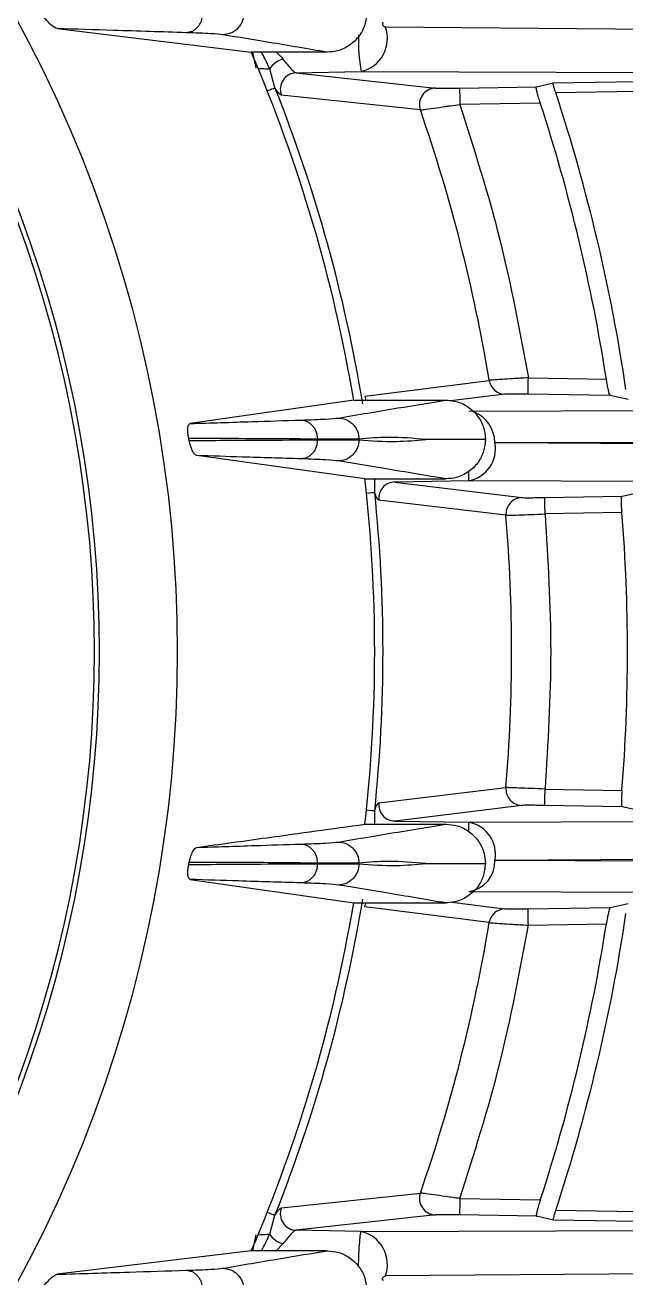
# Model space of a CAD drawing. Extents: x 8 to 113, y 1 to 87.
# Drawn here: x 108.75 to 109.666, y 35.864 to 37.773 of the extents above; entities that cross this region are included whole.
import ezdxf

# ---------------------------------------------------------------- set-up
doc = ezdxf.new("R2010")
doc.units = 0
doc.header["$MEASUREMENT"] = 0
doc.layers.add('OBJECT', color=7, linetype='CONTINUOUS')

msp = doc.modelspace()

# ---------------------------------------------------------------- linework, layer by layer
at = {"layer": 'OBJECT'}
for p, q in [((108.7987, 37.7671), (109.0946, 37.7312)), ((109.299, 37.7696), (109.9507, 37.7647)), ((109.2101, 37.7312), (109.0946, 37.7312)), ((109.102, 37.7068), (109.0968, 37.7312)), ((109.1308, 37.6771), (109.1227, 37.7059)), ((109.1632, 37.6999), (109.2622, 37.7016)), ((109.1632, 37.6999), (109.3753, 37.6765)), ((109.2622, 37.7016), (109.9127, 37.6998)), ((109.412, 37.6766), (109.5291, 37.6786)), ((109.5291, 37.6786), (109.5549, 37.6843)), ((109.5549, 37.6843), (109.6823, 37.6865)), ((109.3523, 37.6434), (109.1406, 37.6659)), ((109.6826, 37.6715), (109.5585, 37.6694)), ((109.5351, 37.6537), (109.4124, 37.6516)), ((109.2676, 37.2073), (109.4572, 37.2312)), ((109.5169, 37.2352), (109.6357, 37.2331)), ((109.2507, 37.2012), (109.0016, 37.1655)), ((109.2507, 37.2012), (109.391, 37.2012)), ((109.4812, 37.2103), (109.3987, 37.1999)), ((109.6417, 37.208), (109.5164, 37.2102)), ((109.669, 37.2023), (109.6417, 37.208)), ((109.4262, 37.1841), (110.0414, 37.1866)), ((109.1954, 37.1418), (109.1954, 37.1407)), ((109.2587, 37.1419), (109.2587, 37.1405)), ((109.4513, 37.1413), (109.4513, 37.1411)), ((109.4658, 37.1368), (110.081, 37.1382)), ((110.0816, 37.1326), (109.4659, 37.1361)), ((109.2677, 37.0812), (109.0115, 37.1167)), ((109.2677, 37.0812), (109.391, 37.0812)), ((109.2827, 37.0608), (109.2828, 37.0812)), ((109.4263, 37.0784), (109.3132, 37.0764)), ((109.3132, 37.0764), (109.507, 37.0527)), ((110.0419, 37.076), (109.4263, 37.0784)), ((109.4827, 37.0257), (109.2889, 37.049)), ((109.5419, 37.0528), (109.6596, 37.0548)), ((109.6596, 37.0548), (109.6854, 37.0605)), ((109.6595, 37.0298), (109.5423, 37.0278)), ((109.2889, 36.5875), (109.4827, 36.6108)), ((109.5423, 36.6087), (109.6595, 36.6066)), ((109.2828, 36.5552), (109.2827, 36.5757)), ((109.507, 36.5838), (109.3132, 36.56)), ((109.6596, 36.5816), (109.5419, 36.5837)), ((109.6854, 36.5759), (109.6596, 36.5816)), ((109.2677, 36.5552), (109.391, 36.5552)), ((109.3132, 36.56), (109.4263, 36.558)), ((109.4263, 36.558), (110.0419, 36.5605)), ((109.1954, 36.4947), (109.1954, 36.4958)), ((109.2587, 36.4945), (109.2587, 36.4959)), ((109.4513, 36.4951), (109.4513, 36.4953)), ((110.081, 36.4982), (109.4658, 36.4996)), ((109.4659, 36.5004), (110.0816, 36.5039)), ((109.0016, 36.471), (109.2507, 36.4352)), ((110.0414, 36.4499), (109.4262, 36.4523)), ((109.2507, 36.4352), (109.391, 36.4352)), ((109.4572, 36.4052), (109.2676, 36.4291)), ((109.4005, 36.4363), (109.4812, 36.4262)), ((109.5164, 36.4262), (109.6417, 36.4284)), ((109.6417, 36.4284), (109.669, 36.4341)), ((109.5169, 36.4012), (109.6357, 36.4033)), ((109.1406, 35.9706), (109.3523, 35.9931)), ((109.4124, 35.9849), (109.5351, 35.9827)), ((109.3753, 35.96), (109.1632, 35.9365)), ((109.5291, 35.9578), (109.412, 35.9599)), ((109.5585, 35.9671), (109.6826, 35.9649)), ((109.1227, 35.9306), (109.1308, 35.9593)), ((109.5549, 35.9521), (109.5291, 35.9578)), ((109.6823, 35.9499), (109.5549, 35.9521)), ((109.0968, 35.9052), (109.102, 35.9297)), ((109.2622, 35.9348), (109.1632, 35.9365)), ((109.2622, 35.9348), (109.9127, 35.9366)), ((109.0946, 35.9052), (108.7987, 35.8694)), ((109.2101, 35.9052), (109.0946, 35.9052)), ((109.1429, 35.9157), (109.1324, 35.9052)), ((109.9507, 35.8718), (109.299, 35.8669))]:
    msp.add_line(p, q, dxfattribs=at)
at = {"layer": 'OBJECT', "flags": 128}
for points in [[(109.105, 37.7066), (109.1051, 37.7066), (109.1081, 37.7065), (109.111, 37.7064), (109.1137, 37.7062), (109.1163, 37.7061), (109.1187, 37.706), (109.1208, 37.7059), (109.1227, 37.7059)], [(109.119, 37.6724), (109.1197, 37.6727), (109.1231, 37.6741), (109.126, 37.6752), (109.1283, 37.6761), (109.1299, 37.6768), (109.1308, 37.6771)], [(109.412, 37.6766), (109.412, 37.676), (109.412, 37.6746), (109.4121, 37.6722), (109.4121, 37.6691), (109.4122, 37.6653), (109.4123, 37.6611), (109.4123, 37.6564), (109.4124, 37.6516)], [(109.5164, 37.2102), (109.5165, 37.2108), (109.5165, 37.2122), (109.5165, 37.2146), (109.5166, 37.2177), (109.5166, 37.2214), (109.5167, 37.2257), (109.5168, 37.2304), (109.5169, 37.2352)], [(109.2676, 37.2073), (109.2687, 37.2031), (109.2695, 37.2012)], [(109.4513, 37.1413), (109.4508, 37.1413), (109.4504, 37.1412)], [(109.2701, 37.0594), (109.2709, 37.0595), (109.2745, 37.0599), (109.2776, 37.0602), (109.28, 37.0605), (109.2817, 37.0607), (109.2827, 37.0608)], [(109.5423, 37.0278), (109.5422, 37.0326), (109.5421, 37.0372), (109.5421, 37.0415), (109.542, 37.0453), (109.5419, 37.0484), (109.5419, 37.0507), (109.5419, 37.0522), (109.5419, 37.0528)], [(109.5419, 36.5837), (109.5419, 36.5842), (109.5419, 36.5857), (109.5419, 36.588), (109.542, 36.5912), (109.5421, 36.5949), (109.5421, 36.5992), (109.5422, 36.6038), (109.5423, 36.6087)], [(109.2701, 36.577), (109.2709, 36.5769), (109.2745, 36.5766), (109.2776, 36.5762), (109.28, 36.576), (109.2817, 36.5758), (109.2827, 36.5757)], [(109.2676, 36.4291), (109.2687, 36.4333), (109.2695, 36.4352)], [(109.5169, 36.4012), (109.5168, 36.4061), (109.5167, 36.4107), (109.5166, 36.415), (109.5166, 36.4188), (109.5165, 36.4219), (109.5165, 36.4242), (109.5165, 36.4257), (109.5164, 36.4262)], [(109.4124, 35.9849), (109.4123, 35.98), (109.4123, 35.9754), (109.4122, 35.9711), (109.4121, 35.9673), (109.4121, 35.9642), (109.412, 35.9619), (109.412, 35.9604), (109.412, 35.9599)], [(109.119, 35.964), (109.1197, 35.9637), (109.1231, 35.9624), (109.126, 35.9612), (109.1283, 35.9603), (109.1299, 35.9597), (109.1308, 35.9593)], [(109.105, 35.9298), (109.1051, 35.9298), (109.1081, 35.9299), (109.111, 35.9301), (109.1137, 35.9302), (109.1163, 35.9303), (109.1187, 35.9304), (109.1208, 35.9305), (109.1227, 35.9306)]]:
    msp.add_lwpolyline(points, dxfattribs=at)
at = {"layer": 'OBJECT'}
for centre, radius, start, end in [((106.9727, 36.8182), 2.0098, 315.4001, 44.5999), ((106.9727, 36.8182), 1.8907, 318.3698, 41.6302), ((106.9727, 36.8182), 1.8831, 318.6329, 41.3671), ((109.5383, 37.7503), 0.2804, 178.5529, 189.989), ((109.2501, 37.7521), 0.0519, 283.406, 19.6377), ((106.9727, 36.8182), 2.31, 9.5438, 23.2808), ((109.1537, 37.6849), 0.0374, 106.7508, 146.0151), ((109.1639, 37.6749), 0.025, 91.5268, 201.1216), ((106.9727, 36.8182), 2.3227, 9.3487, 21.7023), ((109.3759, 37.6515), 0.025, 91.5016, 198.9274), ((106.9727, 36.8182), 2.7223, 8.4312, 18.2199), ((106.9727, 36.8182), 2.5186, 9.4377, 19.1243), ((106.9727, 36.8182), 2.6951, 8.8556, 18.0596), ((109.4818, 37.2352), 0.0249, 189.2364, 268.6972), ((109.4149, 37.1358), 0.0509, 1.1524, 67.2578), ((109.4172, 37.1271), 0.0495, 280.5999, 10.4822), ((106.9727, 36.8182), 2.31, 353.4625, 6.5375), ((109.3138, 37.0515), 0.025, 91.3834, 185.6936), ((106.9727, 36.8182), 2.3227, 354.0063, 5.9937), ((109.5076, 37.0277), 0.025, 91.3777, 184.7406), ((106.9727, 36.8182), 2.6951, 355.497, 4.503), ((106.9727, 36.8182), 2.5186, 355.2757, 4.7243), ((109.5076, 36.6087), 0.025, 175.2587, 268.6235), ((109.3138, 36.585), 0.025, 174.3071, 268.6159), ((109.4172, 36.5094), 0.0495, 349.5178, 79.4001), ((109.419, 36.4986), 0.0468, 278.9258, 1.2809), ((106.9727, 36.8182), 2.3227, 338.2977, 350.6513), ((106.9727, 36.8182), 2.31, 336.7192, 350.4562), ((109.4818, 36.4012), 0.0249, 91.3023, 170.7641), ((106.9727, 36.8182), 2.7223, 341.7801, 351.5688), ((106.9727, 36.8182), 2.5186, 340.8757, 350.5623), ((106.9727, 36.8182), 2.6951, 341.9404, 351.1444), ((109.3759, 35.985), 0.025, 161.0723, 268.4992), ((109.1639, 35.9615), 0.025, 158.8786, 268.4739), ((109.1537, 35.9515), 0.0374, 213.9858, 253.2494), ((109.2501, 35.8843), 0.0519, 340.3625, 76.5938)]:
    msp.add_arc(centre, radius, start, end, dxfattribs=at)
for start_param, end_param in [(0.194908, 0.196859), (6.086326, 6.088277)]:
    msp.add_ellipse((107.3339, 36.8182), major_axis=(1.6983, 0), ratio=0.977124, start_param=start_param, end_param=end_param, dxfattribs=at)
for points, knots in [([(108.7987, 37.7671), (108.796, 37.7683), (108.7919, 37.7703), (108.7835, 37.7786), (108.7775, 37.7864), (108.7744, 37.7904)], [0, 0, 0, 0, 0.472798, 0.731903, 1, 1, 1, 1]), ([(109.0198, 37.7889), (109.0195, 37.7854), (109.019, 37.78), (109.0159, 37.7735), (109.0128, 37.7691), (109.0089, 37.7654), (109.0033, 37.7619), (108.9986, 37.7613), (108.9956, 37.7609)], [0, 0, 0, 0, 0.239579, 0.368445, 0.500005, 0.631568, 0.760427, 1, 1, 1, 1]), ([(109.0831, 37.7898), (109.0827, 37.7858), (109.082, 37.7796), (109.078, 37.7721), (109.0739, 37.767), (109.0689, 37.7629), (109.0615, 37.7589), (109.0553, 37.7582), (109.0513, 37.7578)], [0, 0, 0, 0, 0.239486, 0.368382, 0.499999, 0.63162, 0.760515, 1, 1, 1, 1]), ([(109.2705, 37.7911), (109.2699, 37.7852), (109.2688, 37.7726), (109.2597, 37.7551), (109.2451, 37.741), (109.2277, 37.7326), (109.2155, 37.7316), (109.2101, 37.7312)], [0, 0, 0, 0, 0.187681, 0.400357, 0.613502, 0.827951, 1, 1, 1, 1]), ([(109.2963, 37.7762), (109.2959, 37.7761), (109.2954, 37.776), (109.2949, 37.7756), (109.2946, 37.7752), (109.2945, 37.7746), (109.2945, 37.7738), (109.2947, 37.7731), (109.2951, 37.7722), (109.2959, 37.7712), (109.2969, 37.7703), (109.298, 37.7697), (109.2987, 37.7696), (109.299, 37.7696)], [0, 0, 0, 0, 0.13574, 0.194591, 0.250843, 0.311563, 0.37511, 0.438068, 0.500883, 0.619799, 0.750938, 0.873701, 1, 1, 1, 1]), ([(108.9956, 37.7609), (108.9587, 37.7621), (108.8928, 37.7641), (108.8275, 37.7662), (108.7987, 37.7671)], [0, 0, 0, 0, 0.55999, 1, 1, 1, 1]), ([(109.0513, 37.7578), (109.0466, 37.7583), (109.037, 37.7594), (109.0094, 37.7604), (108.9956, 37.7609)], [0, 0, 0, 0, 0.498895, 1, 1, 1, 1]), ([(109.2101, 37.7312), (109.181, 37.7362), (109.1289, 37.745), (109.0751, 37.7539), (109.0513, 37.7578)], [0, 0, 0, 0, 0.560011, 1, 1, 1, 1]), ([(109.1227, 37.7059), (109.1223, 37.7068), (109.1216, 37.7083), (109.1204, 37.7109), (109.1189, 37.7145), (109.1159, 37.7208), (109.1129, 37.7266), (109.1108, 37.7306), (109.1105, 37.7312)], [0, 0, 0, 0, 0.12034, 0.194799, 0.319353, 0.535996, 0.929099, 1, 1, 1, 1]), ([(109.1329, 37.7312), (109.1336, 37.7306), (109.1375, 37.7272), (109.1405, 37.7237), (109.1429, 37.7208)], [0, 0, 0, 0, 0.177895, 1, 1, 1, 1]), ([(109.1429, 37.7208), (109.1472, 37.7153), (109.1538, 37.7069), (109.1602, 37.701), (109.1622, 37.7003), (109.1632, 37.6999)], [0, 0, 0, 0, 0.49808, 0.757942, 1, 1, 1, 1]), ([(109.5351, 37.6537), (109.5341, 37.6566), (109.5323, 37.6623), (109.5302, 37.6699), (109.529, 37.6755), (109.5287, 37.6782), (109.529, 37.6785), (109.5291, 37.6786)], [0, 0, 0, 0, 0.227002, 0.45429, 0.673652, 0.882634, 1, 1, 1, 1]), ([(109.5585, 37.6694), (109.5579, 37.6711), (109.5568, 37.6745), (109.5555, 37.6791), (109.5548, 37.6824), (109.5546, 37.6841), (109.5548, 37.6842), (109.5549, 37.6843)], [0, 0, 0, 0, 0.227061, 0.454411, 0.673655, 0.882511, 1, 1, 1, 1]), ([(109.1406, 37.6659), (109.1394, 37.6665), (109.137, 37.6677), (109.1328, 37.674), (109.1308, 37.6771)], [0, 0, 0, 0, 0.5023, 1, 1, 1, 1]), ([(109.3753, 37.6765), (109.3764, 37.6764), (109.3785, 37.6763), (109.3874, 37.6763), (109.3989, 37.6764), (109.4076, 37.6765), (109.412, 37.6766)], [0, 0, 0, 0, 0.249807, 0.499703, 0.749172, 1, 1, 1, 1]), ([(109.3523, 37.6434), (109.3539, 37.6435), (109.3572, 37.6438), (109.3715, 37.6458), (109.3865, 37.6479), (109.4004, 37.6498), (109.4076, 37.6509), (109.4124, 37.6516)], [0, 0, 0, 0, 0.239222, 0.499413, 0.74903, 0.834919, 1, 1, 1, 1]), ([(109.4124, 37.6516), (109.4342, 37.5833), (109.4777, 37.4467), (109.5038, 37.3057), (109.5169, 37.2352)], [0, 0, 0, 0, 0.5, 1, 1, 1, 1]), ([(109.5169, 37.2352), (109.5125, 37.2349), (109.5043, 37.2345), (109.4905, 37.2336), (109.4755, 37.2327), (109.462, 37.2317), (109.4588, 37.2314), (109.4572, 37.2312)], [0, 0, 0, 0, 0.1505014, 0.284212, 0.5005745, 0.7571542, 1, 1, 1, 1]), ([(109.6417, 37.208), (109.6414, 37.2084), (109.6408, 37.209), (109.6395, 37.2135), (109.638, 37.22), (109.6367, 37.2269), (109.636, 37.2315), (109.6357, 37.2331)], [0, 0, 0, 0, 0.215814, 0.431528, 0.649865, 0.870922, 1, 1, 1, 1]), ([(109.2269, 37.1739), (109.2572, 37.179), (109.3111, 37.1881), (109.3666, 37.1972), (109.391, 37.2012)], [0, 0, 0, 0, 0.560008, 1, 1, 1, 1]), ([(109.391, 37.2012), (109.3978, 37.2006), (109.4115, 37.1992), (109.4296, 37.1887), (109.4433, 37.1734), (109.4503, 37.1566), (109.451, 37.1456), (109.4513, 37.1413)], [0, 0, 0, 0, 0.217202, 0.434334, 0.650167, 0.86439, 1, 1, 1, 1]), ([(109.5164, 37.2102), (109.5122, 37.2103), (109.5037, 37.2104), (109.4925, 37.2105), (109.4842, 37.2105), (109.4822, 37.2103), (109.4812, 37.2103)], [0, 0, 0, 0, 0.250056, 0.500017, 0.749736, 1, 1, 1, 1]), ([(108.9994, 37.1428), (108.9992, 37.1438), (108.9988, 37.1458), (108.9983, 37.1491), (108.998, 37.1527), (108.9979, 37.1572), (108.9987, 37.1638), (109.0004, 37.1648), (109.0016, 37.1655)], [0, 0, 0, 0, 0.052382, 0.104943, 0.166385, 0.263155, 0.457421, 1, 1, 1, 1]), ([(109.0016, 37.1655), (109.0328, 37.1665), (109.0885, 37.1682), (109.1453, 37.17), (109.1703, 37.1708)], [0, 0, 0, 0, 0.560034, 1, 1, 1, 1]), ([(109.1703, 37.1708), (109.1843, 37.1713), (109.2121, 37.1723), (109.222, 37.1734), (109.2269, 37.1739)], [0, 0, 0, 0, 0.5007266, 1, 1, 1, 1]), ([(109.1703, 37.1708), (109.1735, 37.1704), (109.1783, 37.1697), (109.1841, 37.1661), (109.1881, 37.1624), (109.1914, 37.1577), (109.1945, 37.151), (109.1951, 37.1454), (109.1954, 37.1418)], [0, 0, 0, 0, 0.239579, 0.368437, 0.5, 0.631566, 0.760425, 1, 1, 1, 1]), ([(109.2269, 37.1739), (109.2309, 37.1735), (109.2371, 37.1728), (109.2444, 37.1688), (109.2495, 37.1647), (109.2536, 37.1596), (109.2576, 37.1521), (109.2583, 37.1459), (109.2587, 37.1419)], [0, 0, 0, 0, 0.2394857, 0.3683804, 0.4999968, 0.631618, 0.7605141, 1, 1, 1, 1]), ([(109.1954, 37.1418), (109.1588, 37.142), (109.0935, 37.1424), (109.0281, 37.1427), (108.9994, 37.1428)], [0, 0, 0, 0, 0.560003, 1, 1, 1, 1]), ([(109.3605, 37.1412), (109.3415, 37.1429), (109.3076, 37.1459), (109.2736, 37.1431), (109.2587, 37.1419)], [0, 0, 0, 0, 0.560058, 1, 1, 1, 1]), ([(109, 37.1396), (109.0365, 37.1399), (109.1016, 37.1403), (109.1668, 37.1405), (109.1954, 37.1407)], [0, 0, 0, 0, 0.560005, 1, 1, 1, 1]), ([(109.0115, 37.1167), (109.0105, 37.1171), (109.0087, 37.1179), (109.0056, 37.1225), (109.003, 37.1285), (109.001, 37.1351), (109.0003, 37.1383), (109, 37.1396)], [0, 0, 0, 0, 0.307718, 0.5778428, 0.8496888, 0.9387044, 1, 1, 1, 1]), ([(109.1954, 37.1407), (109.1951, 37.137), (109.1945, 37.1314), (109.1914, 37.1247), (109.1881, 37.1201), (109.1841, 37.1163), (109.1783, 37.1127), (109.1735, 37.1121), (109.1703, 37.1117)], [0, 0, 0, 0, 0.23958, 0.368438, 0.500003, 0.631562, 0.760422, 1, 1, 1, 1]), ([(109.2587, 37.1419), (109.2529, 37.1419), (109.2413, 37.1418), (109.2107, 37.1418), (109.1954, 37.1418)], [0, 0, 0, 0, 0.499957, 1, 1, 1, 1]), ([(109.1954, 37.1407), (109.2107, 37.1407), (109.2413, 37.1407), (109.2529, 37.1406), (109.2587, 37.1405)], [0, 0, 0, 0, 0.500043, 1, 1, 1, 1]), ([(109.2587, 37.1405), (109.2583, 37.1365), (109.2576, 37.1303), (109.2536, 37.1229), (109.2495, 37.1178), (109.2444, 37.1136), (109.2371, 37.1096), (109.2309, 37.109), (109.2269, 37.1085)], [0, 0, 0, 0, 0.239486, 0.368377, 0.499999, 0.631619, 0.760514, 1, 1, 1, 1]), ([(109.2587, 37.1405), (109.2777, 37.1392), (109.3116, 37.1369), (109.3456, 37.1399), (109.3605, 37.1412)], [0, 0, 0, 0, 0.5599417, 1, 1, 1, 1]), ([(109.4504, 37.1412), (109.4504, 37.1412), (109.4335, 37.1412), (109.4061, 37.1412), (109.3764, 37.1412), (109.3633, 37.1412), (109.3606, 37.1412), (109.3605, 37.1412)], [0, 0, 0, 0, 0.002275, 0.563506, 0.91051, 0.997261, 1, 1, 1, 1]), ([(109.4513, 37.1411), (109.4508, 37.1352), (109.4497, 37.1226), (109.4405, 37.1051), (109.4259, 37.091), (109.4085, 37.0826), (109.3964, 37.0816), (109.391, 37.0812)], [0, 0, 0, 0, 0.187684, 0.400357, 0.613504, 0.827953, 1, 1, 1, 1]), ([(109.4504, 37.1412), (109.4506, 37.1412), (109.4509, 37.1412), (109.4512, 37.1411), (109.4513, 37.1411)], [0, 0, 0, 0, 0.560015, 1, 1, 1, 1]), ([(109.4659, 37.1361), (109.4658, 37.1361), (109.4658, 37.1361), (109.4657, 37.1361), (109.4656, 37.1362), (109.4656, 37.1363), (109.4655, 37.1364), (109.4655, 37.1365), (109.4655, 37.1366), (109.4656, 37.1366), (109.4656, 37.1367), (109.4656, 37.1367), (109.4657, 37.1368), (109.4657, 37.1368), (109.4658, 37.1368)], [0, 0, 0, 0, 0.14846, 0.270216, 0.325866, 0.380992, 0.499258, 0.560332, 0.615032, 0.666467, 0.718978, 0.77612, 0.84064, 1, 1, 1, 1]), ([(109.1703, 37.1117), (109.1405, 37.1126), (109.0872, 37.1143), (109.0346, 37.1159), (109.0115, 37.1167)], [0, 0, 0, 0, 0.559976, 1, 1, 1, 1]), ([(109.2269, 37.1085), (109.222, 37.1091), (109.2121, 37.1102), (109.1843, 37.1112), (109.1703, 37.1117)], [0, 0, 0, 0, 0.4992734, 1, 1, 1, 1]), ([(109.391, 37.0812), (109.3608, 37.0863), (109.307, 37.0954), (109.2514, 37.1045), (109.2269, 37.1085)], [0, 0, 0, 0, 0.56001, 1, 1, 1, 1]), ([(109.4263, 37.0784), (109.4263, 37.0788), (109.4263, 37.0796), (109.4262, 37.0849), (109.4261, 37.0895), (109.4261, 37.0925), (109.4261, 37.0927)], [0, 0, 0, 0, 0.354096, 0.682714, 0.985808, 1, 1, 1, 1]), ([(109.2889, 37.049), (109.288, 37.0496), (109.2861, 37.0508), (109.2838, 37.0574), (109.2827, 37.0608)], [0, 0, 0, 0, 0.500843, 1, 1, 1, 1]), ([(109.507, 37.0527), (109.508, 37.0526), (109.5099, 37.0525), (109.5182, 37.0525), (109.5292, 37.0526), (109.5376, 37.0527), (109.5419, 37.0528)], [0, 0, 0, 0, 0.249993, 0.499943, 0.749547, 1, 1, 1, 1]), ([(109.6595, 37.0298), (109.6593, 37.0326), (109.6589, 37.0382), (109.6587, 37.0457), (109.6587, 37.0513), (109.6591, 37.0543), (109.6594, 37.0547), (109.6596, 37.0548)], [0, 0, 0, 0, 0.216324, 0.432666, 0.648512, 0.864293, 1, 1, 1, 1]), ([(109.4827, 37.0257), (109.4842, 37.0257), (109.4874, 37.0257), (109.5014, 37.0261), (109.5205, 37.0269), (109.535, 37.0275), (109.5423, 37.0278)], [0, 0, 0, 0, 0.235026, 0.499887, 0.74993, 1, 1, 1, 1]), ([(109.5423, 36.6087), (109.5351, 36.609), (109.5206, 36.6096), (109.5019, 36.6103), (109.4877, 36.6108), (109.4844, 36.6108), (109.4827, 36.6108)], [0, 0, 0, 0, 0.249951, 0.499907, 0.745028, 1, 1, 1, 1]), ([(109.6595, 36.6066), (109.6593, 36.6038), (109.6589, 36.5982), (109.6587, 36.5908), (109.6587, 36.5851), (109.6591, 36.5821), (109.6594, 36.5818), (109.6596, 36.5816)], [0, 0, 0, 0, 0.216324, 0.432667, 0.648514, 0.864292, 1, 1, 1, 1]), ([(109.2827, 36.5757), (109.2838, 36.579), (109.2861, 36.5857), (109.288, 36.5869), (109.2889, 36.5875)], [0, 0, 0, 0, 0.500466, 1, 1, 1, 1]), ([(109.5419, 36.5837), (109.5376, 36.5837), (109.5292, 36.5839), (109.5182, 36.5839), (109.5099, 36.5839), (109.508, 36.5838), (109.507, 36.5838)], [0, 0, 0, 0, 0.250007, 0.499959, 0.74959, 1, 1, 1, 1]), ([(109.0115, 36.5198), (109.0473, 36.5247), (109.1329, 36.5365), (109.2181, 36.5483), (109.2677, 36.5552)], [0, 0, 0, 0, 0.4174352, 1, 1, 1, 1]), ([(109.2269, 36.5279), (109.2572, 36.533), (109.3111, 36.5421), (109.3666, 36.5512), (109.391, 36.5552)], [0, 0, 0, 0, 0.560008, 1, 1, 1, 1]), ([(109.391, 36.5552), (109.3969, 36.5547), (109.4096, 36.5536), (109.4274, 36.5445), (109.4417, 36.5297), (109.45, 36.5124), (109.4509, 36.5005), (109.4513, 36.4953)], [0, 0, 0, 0, 0.1876001, 0.4047628, 0.6207737, 0.8351753, 1, 1, 1, 1]), ([(109.4261, 36.5439), (109.4261, 36.544), (109.4261, 36.547), (109.4262, 36.5515), (109.4263, 36.5568), (109.4263, 36.5576), (109.4263, 36.558)], [0, 0, 0, 0, 0.010432, 0.314675, 0.644536, 1, 1, 1, 1]), ([(109, 36.4968), (109.0004, 36.4984), (109.0013, 36.5024), (109.0034, 36.5091), (109.0072, 36.5173), (109.0098, 36.5188), (109.0115, 36.5198)], [0, 0, 0, 0, 0.0729686, 0.1943384, 0.4686987, 1, 1, 1, 1]), ([(109.0115, 36.5198), (109.0408, 36.5207), (109.0932, 36.5224), (109.1468, 36.5241), (109.1703, 36.5248)], [0, 0, 0, 0, 0.560038, 1, 1, 1, 1]), ([(109.1703, 36.5248), (109.1843, 36.5253), (109.2121, 36.5263), (109.222, 36.5274), (109.2269, 36.5279)], [0, 0, 0, 0, 0.5007266, 1, 1, 1, 1]), ([(109.1703, 36.5248), (109.1735, 36.5244), (109.1783, 36.5237), (109.1841, 36.5201), (109.1881, 36.5164), (109.1914, 36.5117), (109.1945, 36.505), (109.1951, 36.4994), (109.1954, 36.4958)], [0, 0, 0, 0, 0.239578, 0.368434, 0.499997, 0.631562, 0.76042, 1, 1, 1, 1]), ([(109.2269, 36.5279), (109.2309, 36.5275), (109.2371, 36.5268), (109.2444, 36.5228), (109.2495, 36.5187), (109.2536, 36.5136), (109.2576, 36.5061), (109.2583, 36.4999), (109.2587, 36.4959)], [0, 0, 0, 0, 0.239486, 0.368381, 0.500001, 0.631618, 0.760514, 1, 1, 1, 1]), ([(108.9994, 36.4936), (109.036, 36.494), (109.1013, 36.4946), (109.1667, 36.4946), (109.1954, 36.4947)], [0, 0, 0, 0, 0.560014, 1, 1, 1, 1]), ([(109.1954, 36.4958), (109.159, 36.4962), (109.0938, 36.4968), (109.0287, 36.4968), (109, 36.4968)], [0, 0, 0, 0, 0.5600153, 1, 1, 1, 1]), ([(109.1954, 36.4947), (109.1951, 36.491), (109.1945, 36.4854), (109.1914, 36.4787), (109.1881, 36.4741), (109.1841, 36.4703), (109.1783, 36.4667), (109.1735, 36.4661), (109.1703, 36.4657)], [0, 0, 0, 0, 0.23958, 0.368438, 0.500003, 0.631566, 0.760422, 1, 1, 1, 1]), ([(109.2587, 36.4959), (109.2529, 36.4959), (109.2413, 36.4958), (109.2107, 36.4958), (109.1954, 36.4958)], [0, 0, 0, 0, 0.499957, 1, 1, 1, 1]), ([(109.1954, 36.4947), (109.2107, 36.4947), (109.2413, 36.4947), (109.2529, 36.4946), (109.2587, 36.4945)], [0, 0, 0, 0, 0.500043, 1, 1, 1, 1]), ([(109.2587, 36.4945), (109.2583, 36.4905), (109.2576, 36.4843), (109.2536, 36.4769), (109.2495, 36.4718), (109.2444, 36.4676), (109.2371, 36.4636), (109.2309, 36.463), (109.2269, 36.4625)], [0, 0, 0, 0, 0.239486, 0.368382, 0.499999, 0.631619, 0.760514, 1, 1, 1, 1]), ([(109.3605, 36.4952), (109.3415, 36.4969), (109.3076, 36.4999), (109.2736, 36.4971), (109.2587, 36.4959)], [0, 0, 0, 0, 0.560058, 1, 1, 1, 1]), ([(109.2587, 36.4945), (109.2777, 36.4932), (109.3116, 36.4909), (109.3456, 36.4939), (109.3605, 36.4952)], [0, 0, 0, 0, 0.5599417, 1, 1, 1, 1]), ([(109.3605, 36.4952), (109.3606, 36.4952), (109.3775, 36.4952), (109.4047, 36.4952), (109.4346, 36.4952), (109.4477, 36.4952), (109.4504, 36.4952), (109.4504, 36.4952)], [0, 0, 0, 0, 0.002739, 0.563971, 0.910975, 0.997725, 1, 1, 1, 1]), ([(109.4513, 36.4951), (109.4506, 36.4884), (109.4493, 36.475), (109.439, 36.4572), (109.4239, 36.4436), (109.4069, 36.4363), (109.3956, 36.4355), (109.391, 36.4352)], [0, 0, 0, 0, 0.212706, 0.425418, 0.638708, 0.85337, 1, 1, 1, 1]), ([(109.4513, 36.4953), (109.4511, 36.4953), (109.4508, 36.4953), (109.4506, 36.4952), (109.4504, 36.4952)], [0, 0, 0, 0, 0.560018, 1, 1, 1, 1]), ([(109.4504, 36.4952), (109.4506, 36.4952), (109.4509, 36.4952), (109.4512, 36.4951), (109.4513, 36.4951)], [0, 0, 0, 0, 0.560015, 1, 1, 1, 1]), ([(109.4658, 36.4996), (109.4657, 36.4997), (109.4657, 36.4997), (109.4656, 36.4997), (109.4656, 36.4998), (109.4656, 36.4998), (109.4655, 36.4999), (109.4655, 36.5), (109.4655, 36.5001), (109.4656, 36.5002), (109.4656, 36.5002), (109.4657, 36.5003), (109.4658, 36.5004), (109.4658, 36.5004), (109.4659, 36.5004)], [0, 0, 0, 0, 0.156114, 0.220098, 0.277037, 0.329652, 0.38159, 0.436517, 0.497311, 0.615066, 0.669946, 0.725272, 0.848175, 1, 1, 1, 1]), ([(109.0016, 36.471), (109.0008, 36.4714), (108.9993, 36.4722), (108.9981, 36.4763), (108.998, 36.482), (108.9981, 36.4851), (108.9985, 36.4885), (108.9989, 36.4914), (108.9992, 36.493), (108.9994, 36.4936)], [0, 0, 0, 0, 0.347786, 0.698122, 0.777968, 0.858339, 0.911739, 0.965437, 1, 1, 1, 1]), ([(109.1703, 36.4657), (109.1387, 36.4667), (109.0821, 36.4684), (109.0262, 36.4702), (109.0016, 36.471)], [0, 0, 0, 0, 0.55998, 1, 1, 1, 1]), ([(109.2269, 36.4625), (109.222, 36.4631), (109.2121, 36.4642), (109.1843, 36.4652), (109.1703, 36.4657)], [0, 0, 0, 0, 0.4992734, 1, 1, 1, 1]), ([(109.391, 36.4352), (109.3608, 36.4403), (109.307, 36.4494), (109.2514, 36.4585), (109.2269, 36.4625)], [0, 0, 0, 0, 0.56001, 1, 1, 1, 1]), ([(109.4812, 36.4262), (109.4822, 36.4261), (109.4841, 36.426), (109.4925, 36.426), (109.5037, 36.426), (109.5122, 36.4262), (109.5164, 36.4262)], [0, 0, 0, 0, 0.249941, 0.499852, 0.749375, 1, 1, 1, 1]), ([(109.6417, 36.4284), (109.6414, 36.4281), (109.6408, 36.4274), (109.6395, 36.423), (109.638, 36.4165), (109.6367, 36.4095), (109.636, 36.405), (109.6357, 36.4033)], [0, 0, 0, 0, 0.215815, 0.431524, 0.64986, 0.870923, 1, 1, 1, 1]), ([(109.4124, 35.9849), (109.4342, 36.0532), (109.4777, 36.1898), (109.5038, 36.3308), (109.5169, 36.4012)], [0, 0, 0, 0, 0.499999, 1, 1, 1, 1]), ([(109.4572, 36.4052), (109.4588, 36.4051), (109.462, 36.4047), (109.4755, 36.4038), (109.4904, 36.4028), (109.5043, 36.402), (109.5125, 36.4015), (109.5169, 36.4012)], [0, 0, 0, 0, 0.242737, 0.499208, 0.715648, 0.849423, 1, 1, 1, 1]), ([(109.4124, 35.9849), (109.4052, 35.9859), (109.3907, 35.988), (109.3715, 35.9907), (109.3572, 35.9926), (109.3539, 35.9929), (109.3523, 35.9931)], [0, 0, 0, 0, 0.250031, 0.49996, 0.760476, 1, 1, 1, 1]), ([(109.5351, 35.9827), (109.5341, 35.9799), (109.5323, 35.9742), (109.5302, 35.9666), (109.529, 35.961), (109.5287, 35.9582), (109.529, 35.9579), (109.5291, 35.9578)], [0, 0, 0, 0, 0.226997, 0.454286, 0.673654, 0.882632, 1, 1, 1, 1]), ([(109.1308, 35.9593), (109.1328, 35.9625), (109.137, 35.9688), (109.1394, 35.97), (109.1406, 35.9706)], [0, 0, 0, 0, 0.500681, 1, 1, 1, 1]), ([(109.412, 35.9599), (109.4076, 35.9599), (109.3989, 35.9601), (109.3874, 35.9602), (109.3785, 35.9601), (109.3764, 35.96), (109.3753, 35.96)], [0, 0, 0, 0, 0.250217, 0.500124, 0.749998, 1, 1, 1, 1]), ([(109.5585, 35.9671), (109.5579, 35.9654), (109.5568, 35.9619), (109.5555, 35.9574), (109.5548, 35.954), (109.5546, 35.9524), (109.5548, 35.9522), (109.5549, 35.9521)], [0, 0, 0, 0, 0.227063, 0.454414, 0.673651, 0.882512, 1, 1, 1, 1]), ([(109.1102, 35.9052), (109.1143, 35.913), (109.1189, 35.9219), (109.1223, 35.9297), (109.1227, 35.9306)], [0, 0, 0, 0, 0.878879, 1, 1, 1, 1]), ([(109.1632, 35.9365), (109.1622, 35.9362), (109.1602, 35.9355), (109.1538, 35.9296), (109.1472, 35.9212), (109.1429, 35.9157)], [0, 0, 0, 0, 0.2417113, 0.5011668, 1, 1, 1, 1]), ([(109.2581, 35.881), (109.2583, 35.8877), (109.2587, 35.9015), (109.2598, 35.9192), (109.2611, 35.932), (109.2618, 35.9339), (109.2622, 35.9348)], [0, 0, 0, 0, 0.237257, 0.489191, 0.744675, 1, 1, 1, 1]), ([(109.0513, 35.8786), (109.0806, 35.8836), (109.1328, 35.8925), (109.1865, 35.9013), (109.2101, 35.9052)], [0, 0, 0, 0, 0.560008, 1, 1, 1, 1]), ([(109.2101, 35.9052), (109.216, 35.9047), (109.2287, 35.9036), (109.2466, 35.8945), (109.2609, 35.8797), (109.2691, 35.8624), (109.2701, 35.8505), (109.2705, 35.8453)], [0, 0, 0, 0, 0.187598, 0.404759, 0.620773, 0.835171, 1, 1, 1, 1]), ([(108.7744, 35.8461), (108.7773, 35.8499), (108.7867, 35.862), (108.794, 35.8679), (108.7978, 35.8691), (108.7987, 35.8694)], [0, 0, 0, 0, 0.259599, 0.819529, 1, 1, 1, 1]), ([(108.7987, 35.8694), (108.8352, 35.8705), (108.9004, 35.8726), (108.9665, 35.8746), (108.9956, 35.8755)], [0, 0, 0, 0, 0.560018, 1, 1, 1, 1]), ([(108.9956, 35.8755), (109.0094, 35.876), (109.037, 35.877), (109.0466, 35.8781), (109.0513, 35.8786)], [0, 0, 0, 0, 0.501105, 1, 1, 1, 1]), ([(108.9956, 35.8755), (108.9986, 35.8751), (109.0033, 35.8745), (109.0089, 35.871), (109.0128, 35.8674), (109.0159, 35.8629), (109.019, 35.8564), (109.0195, 35.851), (109.0198, 35.8475)], [0, 0, 0, 0, 0.239572, 0.368432, 0.499999, 0.63156, 0.760426, 1, 1, 1, 1]), ([(109.0513, 35.8786), (109.0553, 35.8782), (109.0615, 35.8775), (109.0689, 35.8735), (109.0739, 35.8694), (109.078, 35.8643), (109.082, 35.8569), (109.0827, 35.8507), (109.0831, 35.8467)], [0, 0, 0, 0, 0.239486, 0.368379, 0.5, 0.631622, 0.760508, 1, 1, 1, 1]), ([(109.2961, 35.8603), (109.2958, 35.8603), (109.2953, 35.8604), (109.2948, 35.8609), (109.2946, 35.8614), (109.2945, 35.862), (109.2945, 35.8627), (109.2947, 35.8634), (109.2952, 35.8643), (109.2959, 35.8653), (109.2969, 35.8662), (109.298, 35.8668), (109.2987, 35.8668), (109.299, 35.8669)], [0, 0, 0, 0, 0.133104, 0.191566, 0.248259, 0.311432, 0.370763, 0.43233, 0.501556, 0.620735, 0.752086, 0.875604, 1, 1, 1, 1])]:
    msp.add_open_spline(points, degree=3, knots=knots, dxfattribs=at)
msp.add_open_spline([(109.5423, 37.0278), (109.5466, 36.9579), (109.5551, 36.8182), (109.5466, 36.6785), (109.5423, 36.6087)], degree=3, dxfattribs=at)

doc.saveas('drawing.dxf')
